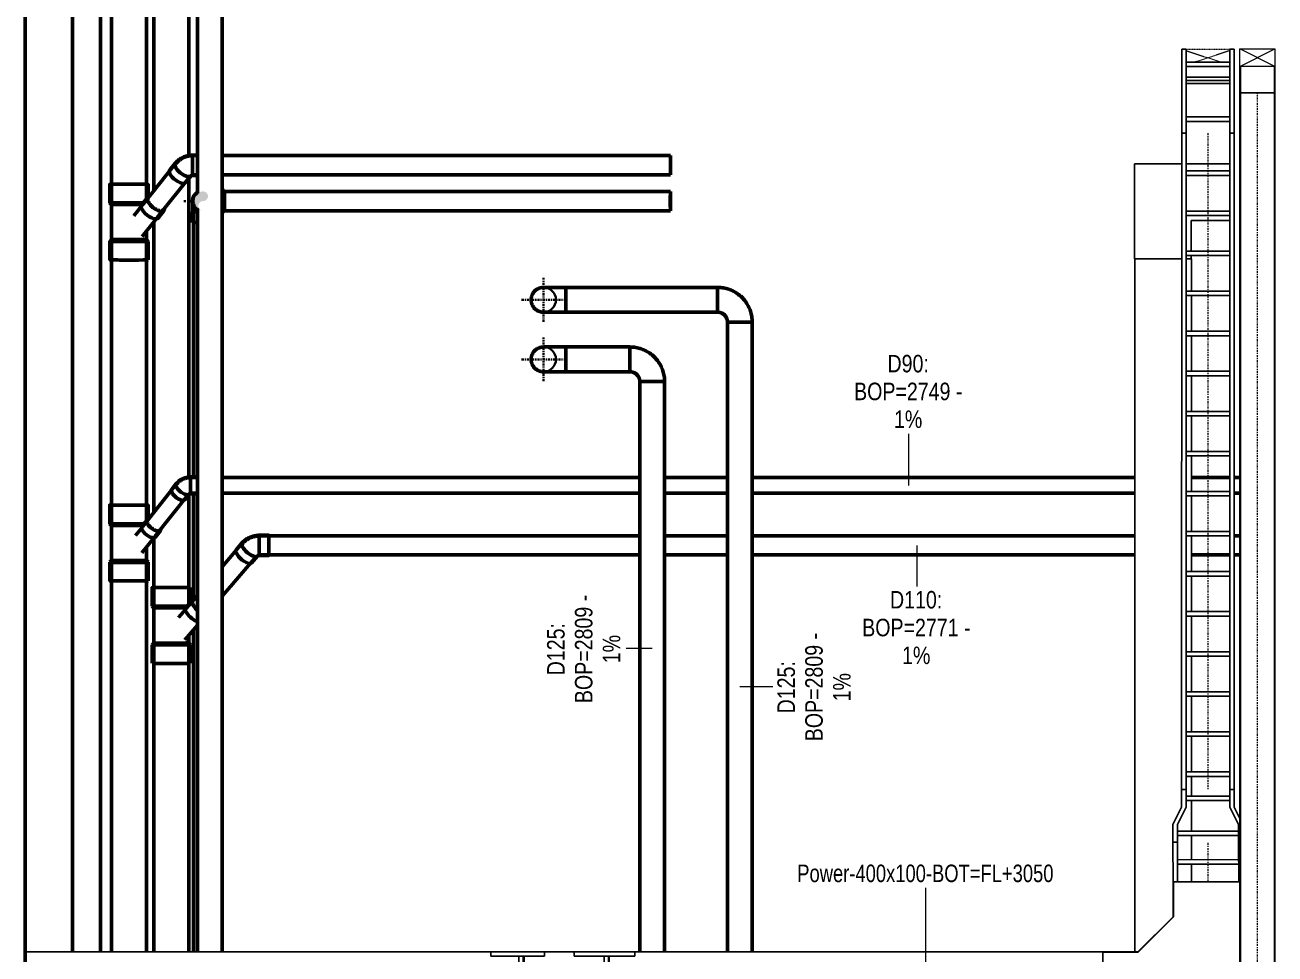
# Model space of a CAD drawing. Header units: millimetres. Extents: x -108050 to 96605, y 58136 to 140997.
# Drawn here: x 68845 to 75976, y 97626 to 102927 of the extents above; entities that cross this region are included whole.
import ezdxf

# ---------------------------------------------------------------- set-up
doc = ezdxf.new("R2010")
doc.units = ezdxf.units.MM
doc.linetypes.add('Center', pattern=[29.999999, 12, -6, 6, -6])
doc.linetypes.add('Hidden 0_75', pattern=[1.5, 0.75, -0.75])
for name, color, linetype, lineweight in [('E-CABL-TRAY', 211, 'Continuous', 25), ('E-CABL-TRAY-ANNO', 211, 'Hidden 0_75', 18), ('E-CABL-TRAY-CNTR', 211, 'Center', 18), ('E-CABL-TRAY-IDEN', 211, 'Continuous', 9), ('M-HVAC-DUCT', 70, 'Continuous', 50), ('P-PIPE', 3, 'Continuous', 50), ('P-PIPE-CNTR', 3, 'Center', 35), ('P-PIPE-IDEN', 2, 'Continuous', 9)]:
    doc.layers.add(name, color=color, linetype=linetype, lineweight=lineweight)
doc.styles.add('Arial', font='arial.ttf', dxfattribs={"width": 0.8, "height": 100})
doc.styles.add('Arial_2', font='arial.ttf', dxfattribs={"width": 0.75, "height": 100})

# ---------------------------------------------------------------- blocks, each defined once
blk = doc.blocks.new('PG_Busway_ThanhThang - 1250A-2005225-HẦM')
at = {"layer": 'E-CABL-TRAY'}
for p, q in [((75176.3, 101592.1), (75443.6, 101592.1)), ((75176.3, 97638.3), (75176.3, 101592.1)), ((75469, 101592.1), (75499.3, 101592.1)), ((75499.3, 101592.1), (75499.3, 101408.2)), ((75499.3, 101382.8), (75499.3, 101179.6)), ((75499.3, 101154.2), (75499.3, 100951)), ((75499.3, 100925.6), (75499.3, 100722.4)), ((75499.3, 100697), (75499.3, 100493.8)), ((75499.3, 100468.4), (75499.3, 100265.2)), ((75499.3, 100239.8), (75499.3, 100036.6)), ((75499.3, 100011.2), (75499.3, 99808)), ((75499.3, 99782.6), (75499.3, 99579.4)), ((75499.3, 99554), (75499.3, 99350.8)), ((75499.3, 99325.4), (75499.3, 99122.2)), ((75499.3, 99096.8), (75499.3, 98893.6)), ((75499.3, 98868.2), (75499.3, 98665)), ((75499.3, 98639.6), (75499.3, 98526.8)), ((75499.3, 98501.4), (75499.3, 98326.8)), ((75499.3, 98301.4), (75499.3, 98163.9)), ((75499.3, 98138.5), (75499.3, 98038.5)), ((75176.3, 97031.4), (75176.3, 97238.5)), ((75499.3, 97238.5), (75499.3, 97031.4)), ((75499.3, 97031.4), (75176.3, 97031.4))]:
    blk.add_line(p, q, dxfattribs=at)
blk = doc.blocks.new('PG_Busway_CutNgang - 1250A-V26-HẦM')
at = {"layer": 'E-CABL-TRAY'}
for p, q in [((-132.4, 381), (-161.5, 381)), ((-161.5, 381), (-161.5, 361.8)), ((161.5, 381), (-107, 381)), ((161.5, -161.5), (161.5, 381)), ((-161.5, 336.4), (-161.5, 161.5)), ((-381, 133.2), (-381, 161.5)), ((-161.5, 161.5), (-381, 161.5)), ((-381, -95.4), (-381, 107.8)), ((-381, -161.5), (-381, -120.8)), ((-381, -161.5), (-132.4, -161.5)), ((-107, -161.5), (161.5, -161.5))]:
    blk.add_line(p, q, dxfattribs=at)
blk = doc.blocks.new('DSC_uPVC_Elbow_TienPhong - Standard-2073704-HẦM')
at = {"layer": 'P-PIPE'}
blk.add_line((69800.9, 101861.8), (69800.9, 101800.8), dxfattribs=at)
at = {"layer": 'P-PIPE', "flags": 128}
blk.add_lwpolyline([(69802.2, 101861.8), (69802.2, 101864.2), (69802.2, 101866.6), (69802.2, 101869.1), (69802.2, 101871.5), (69802.2, 101873.9), (69802.2, 101876.3), (69802.2, 101878.6), (69802.2, 101881), (69802.2, 101883.3), (69802.2, 101885.5), (69802.2, 101887.7), (69802.2, 101889.9), (69802.2, 101892.1), (69802.2, 101894.1), (69802.2, 101896.2), (69802.2, 101898.2), (69802.2, 101900.1), (69802.2, 101901.9), (69802.2, 101903.7), (69802.2, 101905.4), (69802.2, 101907.1), (69802.2, 101908.7), (69802.2, 101910.2), (69802.2, 101911.6)], dxfattribs=at)
at = {"layer": 'P-PIPE'}
for centre, start_param, end_param in [((69861.2, 101861.8), 2.879793, 3.141593), ((69861.2, 101861.8), 3.141593, 4.144341), ((69861.2, 101800.8), 3.141593, 4.144341)]:
    blk.add_ellipse(centre, major_axis=(60.3, 0), ratio=0.007, start_param=start_param, end_param=end_param, dxfattribs=at)
blk = doc.blocks.new('DSC_uPVC_Elbow_TienPhong - Standard-2073715-HẦM')
at = {"layer": 'P-PIPE'}
for p, q in [((69982.9, 101982.7), (69970.2, 101982.7)), ((69970.2, 101862.1), (69982.9, 101862.1))]:
    blk.add_line(p, q, dxfattribs=at)
for radius, start, end in [(60.3, 122.54673, 237.45327), (59, 168.22984, 180), (59, 180, 191.74808), (59, 123.55205, 140), (59, 200, 209.35431), (59, 220, 236.44795)]:
    blk.add_arc((69861.2, 101922.4), radius, start, end, dxfattribs=at)
for major_axis, start_param, end_param in [((0, 60.3), 0, 3.141593), ((0, 55), 0, 0.523599), ((0, 60.3), 5.878435, 6.283185), ((0, 55), 2.617994, 3.141593), ((0, 60.3), 3.141593, 3.546343)]:
    blk.add_ellipse((69982.9, 101922.4), major_axis=major_axis, ratio=0.005, start_param=start_param, end_param=end_param, dxfattribs=at)
blk = doc.blocks.new('DSC_uPVC_Elbow_TienPhong - Standard-2088157-HẦM')
at = {"layer": 'P-PIPE'}
for p, q in [((69701.7, 102138.6), (69670.8, 102099.8)), ((69828.9, 102184.8), (69801, 102184.8)), ((69761.6, 102027.5), (69792.5, 102066.4)), ((69801, 102068.8), (69828.9, 102068.8))]:
    blk.add_line(p, q, dxfattribs=at)
at = {"layer": 'P-PIPE', "flags": 128}
for points in [[(69801, 102184.1), (69796.4, 102184), (69791.9, 102183.8), (69787.3, 102183.4), (69782.8, 102182.8), (69778.3, 102182.1), (69773.8, 102181.3), (69769.3, 102180.3), (69764.8, 102179.1), (69760.4, 102177.7), (69756.1, 102176.3), (69751.8, 102174.6), (69747.5, 102172.8), (69743.4, 102170.9), (69739.2, 102168.7), (69735.2, 102166.5), (69731.2, 102164), (69727.4, 102161.5), (69723.6, 102158.7), (69719.9, 102155.8), (69716.3, 102152.8), (69712.8, 102149.6), (69709.5, 102146.3), (69706.3, 102142.8), (69703.2, 102139.2), (69702.3, 102138.1)], [(69801, 102180.3), (69796.6, 102180.3), (69792.1, 102180), (69787.7, 102179.7), (69783.3, 102179.1), (69778.9, 102178.4), (69774.5, 102177.6), (69770.2, 102176.6), (69765.9, 102175.5), (69761.6, 102174.2), (69757.4, 102172.7), (69753.2, 102171.1), (69749.1, 102169.4), (69745, 102167.5), (69741, 102165.4), (69737.1, 102163.2), (69733.3, 102160.9), (69729.5, 102158.4), (69725.8, 102155.7), (69722.3, 102152.9), (69718.8, 102150), (69715.4, 102146.9), (69712.2, 102143.7), (69709.1, 102140.3), (69706.1, 102136.8), (69705.3, 102135.8)], [(69791.9, 102066.8), (69791.9, 102066.8), (69792, 102066.9), (69792.1, 102066.9), (69792.2, 102067.1), (69792.3, 102067.2), (69792.5, 102067.3), (69792.7, 102067.5), (69793, 102067.6), (69793.3, 102067.8), (69793.7, 102068), (69794.1, 102068.2), (69794.5, 102068.4), (69794.9, 102068.6), (69795.4, 102068.7), (69796, 102068.9), (69796.5, 102069), (69797.1, 102069.2), (69797.7, 102069.3), (69798.3, 102069.4), (69798.9, 102069.5), (69799.6, 102069.5), (69800.2, 102069.6), (69800.9, 102069.6), (69801, 102069.6)]]:
    blk.add_lwpolyline(points, dxfattribs=at)
at = {"layer": 'P-PIPE'}
for centre, major_axis, ratio, start_param, end_param in [((69747.1, 102102.5), (-45.4, 36.1), 0.431105, 6.084902, 8.179298), ((69747.1, 102102.5), (-44.8, 35.6), 0.431105, 0.325316, 3.117843), ((69747.1, 102102.5), (-44.8, 35.6), 0.431105, 6.259435, 6.608501), ((69801, 102126.8), (0, 58), 0.005, 0.283472, 2.116067), ((69801, 102126.8), (0, 58), 0.005, 0.021672, 0.230396), ((69716.2, 102063.6), (-45.4, 36.1), 0.431105, 0, 1.896112), ((69747.1, 102102.5), (-45.4, 36.1), 0.431105, 1.896112, 3.141593), ((69801, 102126.8), (0, 58), 0.005, 2.116067, 3.163265), ((69716.2, 102063.6), (-45.4, 36.1), 0.431105, 1.896112, 3.205109)]:
    blk.add_ellipse(centre, major_axis=major_axis, ratio=ratio, start_param=start_param, end_param=end_param, dxfattribs=at)
blk = doc.blocks.new('DSC_uPVC_Elbow_TienPhong - Standard-2088159-HẦM')
at = {"layer": 'P-PIPE'}
for p, q in [((69828.9, 100348.2), (69789, 100348.2)), ((69706.9, 100309.9), (69681.7, 100278.2)), ((69756.8, 100218.4), (69782.1, 100250.2)), ((69789, 100252.2), (69828.9, 100252.2))]:
    blk.add_line(p, q, dxfattribs=at)
at = {"layer": 'P-PIPE', "flags": 128}
for points in [[(69789, 100347.4), (69785.2, 100347.4), (69781.5, 100347.2), (69777.7, 100346.9), (69774, 100346.4), (69770.2, 100345.8), (69766.5, 100345.1), (69762.8, 100344.3), (69759.2, 100343.3), (69755.5, 100342.2), (69751.9, 100341), (69748.4, 100339.6), (69744.9, 100338.1), (69741.4, 100336.5), (69738, 100334.8), (69734.7, 100332.9), (69731.4, 100330.9), (69728.2, 100328.8), (69725.1, 100326.5), (69722.1, 100324.1), (69719.1, 100321.6), (69716.2, 100319), (69713.5, 100316.3), (69710.8, 100313.4), (69708.3, 100310.4), (69707.5, 100309.5)], [(69789, 100343.7), (69785.4, 100343.6), (69781.7, 100343.4), (69778.1, 100343.1), (69774.5, 100342.7), (69770.9, 100342.1), (69767.3, 100341.4), (69763.7, 100340.6), (69760.2, 100339.7), (69756.7, 100338.6), (69753.2, 100337.5), (69749.8, 100336.1), (69746.4, 100334.7), (69743.1, 100333.2), (69739.8, 100331.5), (69736.6, 100329.7), (69733.4, 100327.7), (69730.4, 100325.7), (69727.4, 100323.5), (69724.4, 100321.2), (69721.6, 100318.8), (69718.8, 100316.3), (69716.2, 100313.7), (69713.6, 100310.9), (69711.2, 100308), (69710.5, 100307.1)], [(69781.5, 100250.6), (69781.5, 100250.7), (69781.5, 100250.7), (69781.6, 100250.8), (69781.7, 100250.8), (69781.8, 100250.9), (69782, 100251.1), (69782.2, 100251.2), (69782.4, 100251.3), (69782.7, 100251.5), (69783, 100251.6), (69783.3, 100251.8), (69783.6, 100251.9), (69784, 100252.1), (69784.4, 100252.2), (69784.8, 100252.4), (69785.3, 100252.5), (69785.8, 100252.6), (69786.3, 100252.7), (69786.8, 100252.8), (69787.3, 100252.8), (69787.8, 100252.9), (69788.3, 100252.9), (69788.9, 100252.9), (69789, 100252.9)]]:
    blk.add_lwpolyline(points, dxfattribs=at)
at = {"layer": 'P-PIPE'}
for centre, major_axis, ratio, start_param, end_param in [((69789, 100300.2), (0, 48), 0.005, 0.284131, 2.116727), ((69789, 100300.2), (0, 48), 0.005, 0.022331, 0.24832), ((69719.3, 100248.3), (-37.6, 29.9), 0.431738, 0, 1.896303), ((69744.5, 100280.1), (-37.6, 29.9), 0.431738, 6.085093, 8.179488), ((69744.5, 100280.1), (-37, 29.4), 0.431738, 0.325507, 3.118033), ((69744.5, 100280.1), (-37, 29.4), 0.431738, 6.259626, 6.608692), ((69789, 100300.2), (0, 48), 0.005, 2.116727, 3.163924), ((69719.3, 100248.3), (-37.6, 29.9), 0.431738, 1.896303, 3.2053), ((69744.5, 100280.1), (-37.6, 29.9), 0.431738, 1.896303, 3.141593)]:
    blk.add_ellipse(centre, major_axis=major_axis, ratio=ratio, start_param=start_param, end_param=end_param, dxfattribs=at)
blk = doc.blocks.new('DSC_uPVC_Elbow_TienPhong - Standard-2088161-HẦM')
at = {"layer": 'P-PIPE'}
for p, q in [((70236.7, 100015.8), (70181.7, 100015.8)), ((70082.3, 99971.2), (70048.9, 99932.4)), ((70137, 99856.8), (70170.3, 99895.7)), ((70181.7, 99899.8), (70236.7, 99899.8))]:
    blk.add_line(p, q, dxfattribs=at)
at = {"layer": 'P-PIPE', "flags": 128}
for points in [[(70181.7, 100015.1), (70176.9, 100015), (70172, 100014.7), (70167.2, 100014.3), (70162.4, 100013.7), (70157.7, 100012.9), (70152.9, 100012), (70148.2, 100010.9), (70143.5, 100009.6), (70138.9, 100008.1), (70134.3, 100006.5), (70129.8, 100004.7), (70125.4, 100002.7), (70121, 100000.6), (70116.7, 99998.3), (70112.5, 99995.9), (70108.4, 99993.2), (70104.3, 99990.4), (70100.4, 99987.5), (70096.6, 99984.4), (70092.9, 99981.2), (70089.3, 99977.7), (70085.9, 99974.2), (70082.8, 99970.7)], [(70181.7, 100011.3), (70177, 100011.2), (70172.3, 100011), (70167.6, 100010.6), (70163, 100010), (70158.3, 100009.2), (70153.7, 100008.3), (70149.1, 100007.2), (70144.6, 100006), (70140.1, 100004.6), (70135.7, 100003), (70131.3, 100001.2), (70126.9, 99999.3), (70122.7, 99997.3), (70118.5, 99995), (70114.4, 99992.7), (70110.4, 99990.1), (70106.5, 99987.4), (70102.7, 99984.6), (70099, 99981.5), (70095.4, 99978.4), (70092, 99975.1), (70088.7, 99971.6), (70085.7, 99968.3)], [(70169.7, 99896.2), (70169.9, 99896.4), (70170.1, 99896.6), (70170.4, 99896.8), (70170.6, 99897.1), (70170.9, 99897.3), (70171.3, 99897.6), (70171.7, 99897.8), (70172.1, 99898.1), (70172.5, 99898.4), (70173, 99898.6), (70173.6, 99898.9), (70174.1, 99899.1), (70174.7, 99899.3), (70175.3, 99899.6), (70176, 99899.8), (70176.6, 99899.9), (70177.3, 99900.1), (70178, 99900.2), (70178.7, 99900.4), (70179.5, 99900.5), (70180.2, 99900.5), (70181, 99900.6), (70181.7, 99900.6)]]:
    blk.add_lwpolyline(points, dxfattribs=at)
at = {"layer": 'P-PIPE'}
for centre, major_axis, ratio, start_param, end_param in [((70181.7, 99957.8), (0, 58), 0.005, 0.213011, 2.045607), ((70181.7, 99957.8), (0, 58), 0.005, 6.234397, 6.478457), ((70236.7, 99957.8), (0, 58), 0.005, 5.972598, 8.328792), ((70236.7, 99958.3), (0, 55), 0.005, 6.234397, 6.496197), ((70092.9, 99894.6), (-44, 37.8), 0.366041, 0.036987, 1.869582), ((70126.3, 99933.5), (-44, 37.8), 0.366041, 6.12528, 8.152768), ((70126.3, 99933.5), (-43.4, 37.3), 0.366041, 0.298786, 3.091313), ((70126.3, 99933.5), (-43.4, 37.3), 0.366041, 6.232906, 6.581971), ((70181.7, 99957.8), (0, 58), 0.005, 2.045607, 3.141593), ((70236.7, 99957.8), (0, 58), 0.005, 2.045607, 3.441986), ((70092.9, 99894.6), (-44, 37.8), 0.366041, 1.869582, 3.178579), ((70126.3, 99933.5), (-44, 37.8), 0.366041, 1.869582, 3.178579)]:
    blk.add_ellipse(centre, major_axis=major_axis, ratio=ratio, start_param=start_param, end_param=end_param, dxfattribs=at)
blk = doc.blocks.new('E_Channel Vertical Inside Bend_std_ - Standard-2091128-HẦM')
at = {"layer": 'E-CABL-TRAY'}
for p, q in [((-96238, 102587.1), (-96238, 102687.1)), ((-96235.5, 102687.1), (-96235.5, 102587.1)), ((-96040.6, 102587.1), (-96040.6, 102687.1)), ((-96038, 102687.1), (-96038, 102587.1)), ((-96238, 102537.1), (-96238, 102587.1)), ((-96235.5, 102537.1), (-96235.5, 102587.1)), ((-96040.6, 102537.1), (-96040.6, 102587.1)), ((-96038, 102587.1), (-96038, 102537.1)), ((-96235.5, 102537.1), (-96238, 102537.1)), ((-96040.6, 102537.1), (-96235.5, 102537.1)), ((-96038, 102537.1), (-96040.6, 102537.1))]:
    blk.add_line(p, q, dxfattribs=at)
blk = doc.blocks.new('M_Elbow - Welded - Generic - Standard-2092714-HẦM')
at = {"layer": 'P-PIPE'}
for p, q in [((-68.2, 127), (-70.7, 127)), ((-61.2, 127), (-68.2, 127)), ((-50, 127), (-61.2, 127)), ((-35.3, 127), (-50, 127)), ((-18.3, 127), (-35.3, 127)), ((18.3, 127), (-18.3, 127)), ((35.3, 127), (18.3, 127)), ((50, 127), (35.3, 127)), ((61.2, 127), (50, 127)), ((68.2, 127), (61.2, 127)), ((70.6, 127), (68.2, 127)), ((-127, 70.6), (-127, 68.2)), ((-127, 68.2), (-127, 61.2)), ((-127, 61.2), (-127, 50)), ((-127, 50), (-127, 35.3)), ((-127, 35.3), (-127, 18.3)), ((-127, 18.3), (-127, -18.3)), ((-127, -18.3), (-127, -35.3)), ((-127, -35.3), (-127, -50)), ((-127, -50), (-127, -61.2)), ((-127, -61.2), (-127, -68.2)), ((-127, -68.2), (-127, -70.7))]:
    blk.add_line(p, q, dxfattribs=at)
at = {"layer": 'P-PIPE', "flags": 128}
for points in [[(-70.7, 127), (-70.7, 124.7), (-70.8, 122.5), (-71.1, 120.3), (-71.4, 118), (-71.8, 115.8), (-72.3, 113.6), (-72.8, 111.4), (-73.5, 109.3), (-74.3, 107.1), (-75.1, 105.1), (-76, 103), (-77, 101), (-78.1, 99), (-79.3, 97.1), (-80.5, 95.2), (-81.8, 93.3), (-83.2, 91.6), (-84.6, 89.8), (-86.2, 88.2), (-87.7, 86.6), (-89.4, 85), (-91.1, 83.6), (-92.9, 82.2), (-94.7, 80.8), (-96.6, 79.6), (-98.5, 78.4), (-100.4, 77.3), (-102.4, 76.3), (-104.5, 75.3), (-106.6, 74.5), (-108.7, 73.7), (-110.8, 73), (-113, 72.4), (-115.2, 71.9), (-117.4, 71.5), (-119.7, 71.1), (-121.9, 70.9), (-124.1, 70.7), (-126.4, 70.7), (-127, 70.6)], [(-127, -70.7), (-119.1, -70.5), (-111.2, -70), (-103.3, -69.2), (-95.5, -68.1), (-87.7, -66.7), (-80, -65), (-72.4, -63), (-64.8, -60.6), (-57.4, -58), (-50, -55), (-42.8, -51.8), (-35.7, -48.3), (-28.8, -44.5), (-22, -40.5), (-15.4, -36.1), (-9, -31.5), (-2.7, -26.7), (3.3, -21.6), (9.2, -16.3), (14.8, -10.7), (20.2, -4.9), (25.3, 1.1), (30.3, 7.3), (34.9, 13.6), (39.3, 20.2), (43.5, 26.9), (47.3, 33.8), (50.9, 40.9), (54.2, 48.1), (57.2, 55.4), (59.9, 62.8), (62.4, 70.3), (64.5, 77.9), (66.3, 85.6), (67.8, 93.4), (69, 101.2), (69.8, 109.1), (70.4, 117), (70.6, 124.9), (70.6, 127)]]:
    blk.add_lwpolyline(points, dxfattribs=at)
blk = doc.blocks.new('M_Elbow - Welded - Generic - Standard-V247-HẦM')
at = {"layer": 'P-PIPE'}
for p, q in [((71930, 101087.1), (71930, 101089.6)), ((71930, 101080.1), (71930, 101087.1)), ((71930, 101068.9), (71930, 101080.1)), ((71930, 101054.2), (71930, 101068.9)), ((71930, 101037.2), (71930, 101054.2)), ((71930, 101018.9), (71930, 101037.2)), ((71930, 101000.6), (71930, 101018.9)), ((71930, 100983.6), (71930, 101000.6)), ((71930, 100968.9), (71930, 100983.6)), ((71930, 100957.7), (71930, 100968.9)), ((71930, 100950.7), (71930, 100957.7)), ((71930, 100948.3), (71930, 100950.7))]:
    blk.add_line(p, q, dxfattribs=at)
at = {"layer": 'P-PIPE', "flags": 128}
for points in [[(71732.3, 101018.9), (71732.4, 101021.7), (71732.5, 101024.6), (71732.8, 101027.4), (71733.2, 101030.2), (71733.7, 101032.9), (71734.3, 101035.7), (71735.1, 101038.4), (71735.9, 101041.1), (71736.8, 101043.8), (71737.9, 101046.4), (71739, 101049), (71740.3, 101051.5), (71741.6, 101054), (71743.1, 101056.4), (71744.6, 101058.8), (71746.3, 101061.1), (71748, 101063.3), (71749.8, 101065.5), (71751.7, 101067.6), (71753.7, 101069.6), (71755.8, 101071.5), (71757.9, 101073.4), (71760.2, 101075.1), (71762.4, 101076.8), (71764.8, 101078.4), (71767.2, 101079.8), (71769.7, 101081.2), (71772.2, 101082.5), (71774.7, 101083.7), (71777.4, 101084.8), (71780, 101085.7), (71782.7, 101086.6), (71785.4, 101087.3), (71788.2, 101088), (71790.9, 101088.5), (71793.7, 101089), (71796.5, 101089.3), (71799.4, 101089.5), (71802.2, 101089.6)], [(71803.4, 101089.6), (71803.9, 101089.6), (71804.6, 101089.6), (71805.5, 101089.6), (71806.6, 101089.6), (71807.9, 101089.6), (71809.4, 101089.6), (71811.1, 101089.6), (71813, 101089.6), (71815.1, 101089.6), (71817.3, 101089.6), (71819.7, 101089.6), (71822.4, 101089.6), (71825.1, 101089.6), (71828.1, 101089.6), (71831.2, 101089.6), (71834.5, 101089.6), (71837.9, 101089.6), (71841.5, 101089.6), (71845.2, 101089.6), (71849, 101089.6), (71853, 101089.6), (71857.1, 101089.6), (71861.3, 101089.6), (71865.7, 101089.6), (71870.1, 101089.6), (71874.6, 101089.6), (71879.2, 101089.6), (71883.9, 101089.6), (71888.7, 101089.6), (71893.5, 101089.6), (71898.4, 101089.6), (71903.4, 101089.6), (71908.4, 101089.6), (71913.4, 101089.6), (71918.4, 101089.6), (71923.5, 101089.6), (71928.6, 101089.6), (71930, 101089.6)], [(71803, 100948.3), (71800.1, 100948.3), (71797.3, 100948.5), (71794.5, 100948.8), (71791.7, 100949.2), (71788.9, 100949.7), (71786.2, 100950.3), (71783.4, 100951), (71780.7, 100951.8), (71778.1, 100952.8), (71775.4, 100953.8), (71772.9, 100955), (71770.3, 100956.2), (71767.9, 100957.6), (71765.4, 100959), (71763.1, 100960.6), (71760.8, 100962.2), (71758.5, 100964), (71756.4, 100965.8), (71754.3, 100967.7), (71752.3, 100969.7), (71750.3, 100971.8), (71748.5, 100973.9), (71746.7, 100976.1), (71745.1, 100978.4), (71743.5, 100980.7), (71742, 100983.1), (71740.6, 100985.6), (71739.4, 100988.1), (71738.2, 100990.7), (71737.1, 100993.3), (71736.1, 100996), (71735.3, 100998.7), (71734.5, 101001.4), (71733.9, 101004.1), (71733.3, 101006.9), (71732.9, 101009.7), (71732.6, 101012.5), (71732.4, 101015.3), (71732.3, 101018.1)], [(71930, 100948.3), (71924.9, 100948.3), (71919.8, 100948.3), (71914.8, 100948.3), (71909.7, 100948.3), (71904.7, 100948.3), (71899.8, 100948.3), (71894.9, 100948.3), (71890, 100948.3), (71885.2, 100948.3), (71880.5, 100948.3), (71875.9, 100948.3), (71871.3, 100948.3), (71866.9, 100948.3), (71862.5, 100948.3), (71858.2, 100948.3), (71854.1, 100948.3), (71850.1, 100948.3), (71846.2, 100948.3), (71842.5, 100948.3), (71838.9, 100948.3), (71835.4, 100948.3), (71832.1, 100948.3), (71828.9, 100948.3), (71825.9, 100948.3), (71823.1, 100948.3), (71820.4, 100948.3), (71817.9, 100948.3), (71815.6, 100948.3), (71813.5, 100948.3), (71811.6, 100948.3), (71809.8, 100948.3), (71808.3, 100948.3), (71806.9, 100948.3), (71805.8, 100948.3), (71804.8, 100948.3), (71804, 100948.3), (71803.5, 100948.3)]]:
    blk.add_lwpolyline(points, dxfattribs=at)
blk = doc.blocks.new('E_Ladder Vertical Outside Bend - Standard-V242-HẦM')
at = {"layer": 'E-CABL-TRAY'}
for p, q in [((53870.1, 92817.7), (53870.1, 92897.7)), ((53870.1, 92897.7), (53895.5, 92897.7)), ((53895.5, 92897.7), (53895.5, 92817.7)), ((54144.7, 92817.7), (54144.7, 92897.7)), ((54144.7, 92897.7), (54170.1, 92897.7)), ((54170.1, 92897.7), (54170.1, 92817.7)), ((53870.1, 92817.7), (53870.1, 92417.7)), ((53895.5, 92830.4), (54144.7, 92830.4)), ((53895.5, 92417.7), (53895.5, 92817.7)), ((53895.5, 92805), (54144.7, 92805)), ((54144.7, 92817.7), (54144.7, 92417.7)), ((54170.1, 92417.7), (54170.1, 92817.7)), ((54144.7, 92614.6), (53895.5, 92614.6)), ((53895.5, 92596.6), (54144.7, 92596.6)), ((53895.5, 92578.7), (54144.7, 92578.7)), ((54144.7, 92517.7), (53895.5, 92517.7)), ((53895.5, 92492.3), (54144.7, 92492.3)), ((53870.1, 92417.7), (53895.5, 92417.7)), ((54144.7, 92417.7), (54170.1, 92417.7))]:
    blk.add_line(p, q, dxfattribs=at)
blk = doc.blocks.new('E_Ladder Reducer - Standard-2141577-HẦM')
at = {"layer": 'E-CABL-TRAY'}
for p, q in [((0, 174.6), (0, 200)), ((0, 200), (100, 200)), ((100, 174.6), (0, 174.6)), ((37.3, -174.6), (37.3, 174.6)), ((62.7, 174.6), (62.7, -174.6)), ((200, 150.2), (100, 200)), ((100, 174.6), (200, 124.8)), ((300, 150.2), (200, 150.2)), ((300, 124.8), (300, 150.2)), ((200, 124.8), (300, 124.8)), ((237.3, -124.4), (237.3, 124.8)), ((262.7, 124.8), (262.7, -124.4)), ((200, -124.4), (100, -174.6)), ((300, -124.4), (200, -124.4)), ((300, -149.8), (300, -124.4)), ((0, -182.2), (0, -174.6)), ((0, -174.6), (100, -174.6)), ((135.3, -182.3), (200, -149.8)), ((200, -149.8), (300, -149.8))]:
    blk.add_line(p, q, dxfattribs=at)
blk = doc.blocks.new('E_Ladder Vertical Inside Bend - Standard-V298-HẦM')
at = {"layer": 'E-CABL-TRAY'}
for p, q in [((71501.9, 97613.1), (71501.9, 97638.5)), ((71501.9, 97638.5), (71581.9, 97638.5)), ((71581.9, 97638.5), (71735, 97638.5)), ((71808.9, 97638.5), (71735, 97638.5)), ((71808.9, 97638.5), (71808.9, 97613.1)), ((71581.9, 97613.1), (71501.9, 97613.1)), ((71735, 97613.1), (71581.9, 97613.1)), ((71662.1, 97263.9), (71662.1, 97613.1)), ((71687, 97263.9), (71687, 97613.1)), ((71691.9, 97613.1), (71691.9, 97263.9)), ((71735, 97613.1), (71808.9, 97613.1)), ((71501.9, 97238.5), (71501.9, 97263.9)), ((71501.9, 97263.9), (71581.9, 97263.9)), ((71581.9, 97238.5), (71501.9, 97238.5)), ((71581.9, 97263.9), (71735, 97263.9)), ((71735, 97238.5), (71581.9, 97238.5)), ((71808.9, 97263.9), (71735, 97263.9)), ((71735, 97238.5), (71808.9, 97238.5)), ((71808.9, 97263.9), (71808.9, 97238.5))]:
    blk.add_line(p, q, dxfattribs=at)
blk = doc.blocks.new('E_Chanel Horizontal Bend_std_ - Standard-V299-HẦM')
at = {"layer": 'E-CABL-TRAY'}
for p, q in [((-200, 600), (-197.5, 600)), ((-200, 400), (-200, 600)), ((-197.5, 398.9), (-197.5, 600)), ((181.7, 600), (-174.6, 600)), ((-400, 200), (-200, 400)), ((-398.9, 197.5), (-197.5, 398.9)), ((-600, 197.5), (-600, 200)), ((-600, 200), (-400, 200)), ((-600, 197.5), (-398.9, 197.5)), ((-600, 174.6), (-600, -174.6)), ((-600, -200), (-600, -197.5)), ((181.7, -197.5), (-600, -197.5)), ((181.7, -200), (-600, -200))]:
    blk.add_line(p, q, dxfattribs=at)
blk = doc.blocks.new('E_Ladder Vertical Outside Bend - Standard-2140857-HẦM')
at = {"layer": 'E-CABL-TRAY'}
for p, q in [((-92730.1, 97613.1), (-92730.1, 97638.5)), ((-92730.1, 97638.5), (-92650.1, 97638.5)), ((-92458.8, 97638.5), (-92650.1, 97638.5)), ((-92458.8, 97638.5), (-92384.9, 97638.5)), ((-92384.9, 97638.5), (-92384.9, 97613.1)), ((-92650.1, 97613.1), (-92730.1, 97613.1)), ((-92650.1, 97613.1), (-92458.8, 97613.1)), ((-92584.5, 97613.1), (-92584.5, 97263.9)), ((-92579.6, 97263.9), (-92579.6, 97613.1)), ((-92554.7, 97263.9), (-92554.7, 97613.1)), ((-92458.8, 97613.1), (-92384.9, 97613.1)), ((-92730.1, 97238.5), (-92730.1, 97263.9)), ((-92730.1, 97263.9), (-92650.1, 97263.9)), ((-92650.1, 97238.5), (-92730.1, 97238.5)), ((-92458.8, 97263.9), (-92650.1, 97263.9)), ((-92650.1, 97238.5), (-92458.8, 97238.5)), ((-92458.8, 97263.9), (-92384.9, 97263.9)), ((-92458.8, 97238.5), (-92384.9, 97238.5)), ((-92384.9, 97263.9), (-92384.9, 97238.5))]:
    blk.add_line(p, q, dxfattribs=at)

msp = doc.modelspace()

# ---------------------------------------------------------------- hatches: boundary and pattern name
at = {"layer": 'P-PIPE'}
msp.add_hatch(color=256, dxfattribs=at).paths.add_polyline_path([(69854.1, 101868.4), (69847, 101871.5), (69840.4, 101877.2), (69836.4, 101883.5), (69834.6, 101887.8), (69833.7, 101894.9), (69834.6, 101902), (69837.4, 101908.7), (69841.8, 101914.4), (69847.5, 101918.7), (69854.1, 101921.5), (69868.3, 101923.4), (69875, 101926.1), (69880.7, 101930.5), (69885.4, 101937.1), (69887.8, 101942.8), (69888.7, 101949.9), (69887.8, 101957), (69882.4, 101967), (69880.7, 101969.4), (69875, 101973.7), (69866.2, 101976.8), (69861.2, 101977.4), (69847, 101975.5), (69833.7, 101970), (69822.3, 101961.3), (69813.6, 101949.9), (69808.1, 101936.7), (69806.2, 101922.4), (69808.5, 101907.2), (69813.6, 101894.9), (69825.4, 101881.2), (69837.4, 101873.3), (69847.5, 101869.2)])

# ---------------------------------------------------------------- linework, layer by layer
at = {"layer": 'E-CABL-TRAY'}
for p, q in [((75776, 102540.2), (75976, 102540.2)), ((75776, 95841.7), (75776, 102540.2)), ((75778.6, 95841.7), (75778.6, 102540.2)), ((75973.5, 95841.7), (75973.5, 102540.2)), ((75976, 95841.7), (75976, 102540.2)), ((75443.6, 102309.9), (75443.5, 98564.2)), ((75443.6, 102309.9), (75469, 102309.9)), ((75469, 102309.9), (75468.9, 98564.2)), ((75718.2, 102309.9), (75718.1, 98564.2)), ((75718.2, 102309.9), (75743.6, 102309.9)), ((75743.6, 102309.9), (75743.5, 98564.2)), ((75469, 102094), (75718.2, 102094)), ((75469, 102068.6), (75718.2, 102068.6)), ((75469, 101865.4), (75718.2, 101865.4)), ((75469, 101840), (75718.2, 101840)), ((75469, 101636.8), (75718.2, 101636.8)), ((75469, 101611.4), (75718.2, 101611.4)), ((75469, 101408.2), (75718.2, 101408.2)), ((75469, 101382.8), (75718.2, 101382.8)), ((75469, 101179.6), (75718.2, 101179.6)), ((75469, 101154.2), (75718.2, 101154.2)), ((75469, 100951), (75718.2, 100951)), ((75469, 100925.6), (75718.2, 100925.6)), ((75469, 100722.4), (75718.2, 100722.4)), ((75469, 100697), (75718.2, 100697)), ((75469, 100493.8), (75718.2, 100493.8)), ((75469, 100468.4), (75718.2, 100468.4)), ((75468.9, 100265.2), (75718.1, 100265.2)), ((75468.9, 100239.8), (75718.1, 100239.8)), ((75468.9, 100036.6), (75718.1, 100036.6)), ((75468.9, 100011.2), (75718.1, 100011.2)), ((75468.9, 99808), (75718.1, 99808)), ((75468.9, 99782.6), (75718.1, 99782.6)), ((75468.9, 99579.4), (75718.1, 99579.4)), ((75468.9, 99554), (75718.1, 99554)), ((75468.9, 99350.8), (75718.1, 99350.8)), ((75468.9, 99325.4), (75718.1, 99325.4)), ((75468.9, 99122.2), (75718.1, 99122.2)), ((75468.9, 99096.8), (75718.1, 99096.8)), ((75468.9, 98893.6), (75718.1, 98893.6)), ((75468.9, 98868.2), (75718.1, 98868.2)), ((75468.9, 98665), (75718.1, 98665)), ((75468.9, 98639.6), (75718.1, 98639.6)), ((75468.9, 98564.2), (75443.5, 98564.2)), ((75743.5, 98564.2), (75718.1, 98564.2)), ((75393.8, 98263.7), (75419.2, 98263.8)), ((75394.3, 98038.1), (75393.8, 98263.7)), ((75419.7, 98038.2), (75419.2, 98263.8)), ((75768.4, 98264.6), (75776, 98264.6)), ((75768.9, 98038.9), (75768.4, 98264.6)), ((75768.6, 98164.4), (75419.4, 98163.7)), ((75768.7, 98139), (75419.5, 98138.3)), ((75419.7, 98038.2), (75394.3, 98038.1)), ((75776, 98038.9), (75768.9, 98038.9)), ((68844.8, 97638.5), (71501.9, 97638.5)), ((71501.9, 97638.5), (71501.9, 97613.1)), ((71808.9, 97613.1), (71808.9, 97638.5)), ((71978.6, 97638.5), (71808.9, 97638.5)), ((71978.6, 97638.5), (71978.6, 97613.1)), ((72323.8, 97613.1), (72323.8, 97638.5)), ((74994.3, 97638.5), (72323.8, 97638.5)), ((74994.3, 97638.5), (74994.3, 97613.1))]:
    msp.add_line(p, q, dxfattribs=at)
at = {"layer": 'E-CABL-TRAY-ANNO'}
for p, q in [((75469.2, 102789.9), (75718.4, 102789.9)), ((75469.2, 102781.4), (75667.6, 102715.3)), ((75718.4, 102781.4), (75520, 102715.3))]:
    msp.add_line(p, q, dxfattribs=at)
at = {"layer": 'E-CABL-TRAY-ANNO', "linetype": 'Continuous'}
for p, q in [((75776, 102790.2), (75976, 102790.2)), ((75776, 102690.2), (75776, 102790.2)), ((75976, 102690.2), (75776, 102790.2)), ((75776, 102690.2), (75976, 102790.2)), ((75976, 102790.2), (75976, 102690.2)), ((75976, 102690.2), (75776, 102690.2))]:
    msp.add_line(p, q, dxfattribs=at)
at = {"layer": 'E-CABL-TRAY-CNTR'}
for p, q in [((75876, 95841.7), (75876, 102540.2)), ((75593.6, 102309.9), (75593.5, 98564.2)), ((75594.3, 98038.5), (75593.8, 98264.2))]:
    msp.add_line(p, q, dxfattribs=at)
at = {"layer": 'E-CABL-TRAY-IDEN'}
msp.add_line((73984.8, 97438.5), (73984.8, 98002.8), dxfattribs=at)
at = {"layer": 'M-HVAC-DUCT'}
msp.add_line((68844.8, 104250.8), (68844.8, 94803.6), dxfattribs=at)
at = {"layer": 'P-PIPE'}
for p, q in [((69116, 106414.3), (69116, 97638.5)), ((69276, 97638.5), (69276, 106436.3)), ((69338, 106436.3), (69338, 101912.6)), ((69538, 101937.1), (69538, 106436.3)), ((69579, 106436.3), (69579, 101979.5)), ((69779, 102181.9), (69779, 106436.3)), ((69828.9, 106436.3), (69828.9, 101967)), ((69970.2, 97638.5), (69970.2, 106436.3)), ((69704.1, 102136.7), (69513.4, 101897.1)), ((69828.9, 102181.8), (69801, 102181.8)), ((72526.8, 102181.8), (69970.2, 102181.8)), ((69599.5, 101828.6), (69790.2, 102068.2)), ((69779, 100346.3), (69779, 102049.6)), ((69801, 102071.8), (69828.9, 102071.8)), ((69970.2, 102071.8), (72526.8, 102071.8)), ((69328.4, 102018.6), (69328.4, 101912.6)), ((69547.6, 101946.5), (69547.6, 102018.6)), ((72526.6, 101977.4), (69970.2, 101977.4)), ((69328.4, 101912.6), (69338, 101902.5)), ((69543.5, 101943.5), (69509.3, 101900.4)), ((69338, 101902.5), (69338, 101702.6)), ((69510.2, 101893), (69465.8, 101837.3)), ((69506.9, 101887.8), (69508, 101881.5)), ((69603.6, 101825.3), (69637.9, 101868.4)), ((69806.2, 101861.8), (69806.2, 100348.2)), ((69828.9, 101878.4), (69828.9, 97638.5)), ((69970.2, 101867.4), (72526.6, 101867.4)), ((69512.6, 101719.4), (69596.2, 101824.5)), ((69579, 101803.7), (69579, 100144.2)), ((69585.5, 101819.9), (69591.8, 101820.2)), ((69338, 101702.6), (69328.4, 101692.5)), ((69328.4, 101692.5), (69328.4, 101586.5)), ((69338, 101692.5), (69338, 100081.2)), ((69538, 101702.6), (69538, 101752)), ((69547.6, 101692.5), (69538, 101702.6)), ((69538, 100099.3), (69538, 101692.5)), ((69547.6, 101586.5), (69547.6, 101692.5)), ((72796, 101429.6), (71930, 101429.6)), ((71930, 101429.6), (71930, 101288.3)), ((72796, 101288.3), (72796, 101429.6)), ((71930, 101288.3), (72796, 101288.3)), ((72852.3, 101231.9), (72852.3, 97638.5)), ((72993.6, 101231.9), (72852.3, 101231.9)), ((72993.6, 97638.5), (72993.6, 101231.9)), ((72296, 101089.6), (71930, 101089.6)), ((71930, 101089.6), (71930, 100948.3)), ((72296, 100948.3), (72296, 101089.6)), ((71930, 100948.3), (72296, 100948.3)), ((72352.3, 100891.9), (72352.3, 97638.5)), ((72493.6, 100891.9), (72352.3, 100891.9)), ((72493.6, 97638.5), (72493.6, 100891.9)), ((69828.9, 100345.2), (69789, 100345.2)), ((72352.3, 100345.2), (69970.2, 100345.2)), ((72852.3, 100345.2), (72493.6, 100345.2)), ((75176.3, 100345.2), (72993.6, 100345.2)), ((75718.1, 100345.2), (75499.3, 100345.2)), ((75776, 100345.2), (75743.5, 100345.2)), ((69709.3, 100308.1), (69515, 100063.7)), ((69585.4, 100007.6), (69779.7, 100252.1)), ((69779, 99620.6), (69779, 100246.5)), ((69789, 100255.2), (69828.9, 100255.2)), ((69806.2, 100252.2), (69806.2, 99646.7)), ((69970.2, 100255.2), (72352.3, 100255.2)), ((72493.6, 100255.2), (72852.3, 100255.2)), ((72993.6, 100255.2), (75176.3, 100255.2)), ((75743.5, 100255.2), (75776, 100255.2)), ((69328.4, 100187.2), (69328.4, 100081.2)), ((69547.6, 100105.9), (69547.6, 100187.2)), ((69328.4, 100081.2), (69338, 100071.1)), ((69338, 100071.1), (69338, 99871.1)), ((69512.3, 100060.3), (69475.3, 100013.7)), ((69509.6, 100056.2), (69510.5, 100051)), ((69540.2, 100102.3), (69511.6, 100066.3)), ((69511.5, 99914.6), (69582.7, 100004.3)), ((69574.1, 100000.4), (69579.4, 100000.8)), ((69579, 100000.3), (69579, 99610.9)), ((69588.8, 100005), (69617.4, 100041)), ((72352.3, 100012.8), (70181.7, 100012.8)), ((72852.3, 100012.8), (72493.6, 100012.8)), ((75176.3, 100012.8), (72993.6, 100012.8)), ((75776, 100012.8), (75743.5, 100012.8)), ((69538, 99871.1), (69538, 99949.2)), ((70084.5, 99969.3), (69970.2, 99836.1)), ((69338, 99871.1), (69328.4, 99861)), ((69328.4, 99861), (69328.4, 99755)), ((69338, 99861), (69338, 97638.5)), ((69547.6, 99861), (69538, 99871.1)), ((69538, 97638.5), (69538, 99861)), ((69547.6, 99755), (69547.6, 99861)), ((69970.2, 99667.2), (70168, 99897.6)), ((70181.7, 99902.8), (72352.3, 99902.8)), ((72493.6, 99902.8), (72852.3, 99902.8)), ((72993.6, 99902.8), (75176.3, 99902.8)), ((75499.3, 99902.8), (75718.1, 99902.8)), ((75743.5, 99902.8), (75776, 99902.8)), ((69569.4, 99716.9), (69569.4, 99610.9)), ((69788.6, 99631.8), (69788.6, 99716.9)), ((69798, 99643.5), (69761, 99600.4)), ((69828.9, 99671.4), (69765, 99597)), ((69569.4, 99610.9), (69579, 99600.8)), ((69579, 99600.8), (69579, 99400.8)), ((69761.5, 99592.9), (69720.9, 99545.6)), ((69758.9, 99591.8), (69759.6, 99585)), ((69756.6, 99418.2), (69828.9, 99502.5)), ((69779, 99400.8), (69779, 99447.5)), ((69806.2, 99476.1), (69806.2, 97638.5)), ((69579, 99400.8), (69569.4, 99390.7)), ((69569.4, 99390.7), (69569.4, 99284.7)), ((69579, 99390.7), (69579, 97638.5)), ((69788.6, 99390.7), (69779, 99400.8)), ((69779, 97638.5), (69779, 99390.7)), ((69788.6, 99284.7), (69788.6, 99390.7))]:
    msp.add_line(p, q, dxfattribs=at)
at = {"layer": 'P-PIPE', "lineweight": 35}
for centre, start, end in [((71803, 101358.9), 0, 180), ((71803, 101358.9), 180, 0), ((71803, 101018.9), 0, 180), ((71803, 101018.9), 180, 0)]:
    msp.add_arc(centre, 70.7, start, end, dxfattribs=at)
at = {"layer": 'P-PIPE'}
for centre, major_axis, ratio, start_param, end_param in [((72526.8, 102126.8), (0, 55), 0.005, 0, 1.570796), ((72526.8, 102126.8), (0, 55), 0.005, 1.570796, 3.141593), ((72526.8, 102126.8), (0, 55), 0.005, 4.712389, 6.283185), ((72526.8, 102126.8), (0, 55), 0.005, 3.141593, 4.712389), ((69438, 102018.6), (109.6, 0), 0.005, 2.72597, 4.06188), ((69438, 102018.6), (100, 0), 0.005, 3.141593, 3.375996), ((69438, 102018.6), (100, 0), 0.005, 3.450387, 3.60202), ((69438, 102018.6), (100, 0), 0.005, 3.732358, 3.863819), ((69438, 102018.6), (109.6, 0), 0.005, 4.06188, 6.679874), ((69438, 102018.6), (100, 0), 0.005, 3.994157, 4.06188), ((69438, 102018.6), (100, 0), 0.005, 4.06188, 4.125619), ((69438, 102018.6), (100, 0), 0.005, 4.255957, 4.323679), ((69438, 102018.6), (100, 0), 0.005, 5.109077, 5.172816), ((69438, 102018.6), (100, 0), 0.005, 5.303154, 5.434616), ((69438, 102018.6), (100, 0), 0.005, 5.564954, 5.696415), ((69438, 102018.6), (100, 0), 0.005, 5.826753, 5.958214), ((69438, 102018.6), (100, 0), 0.005, 6.053882, 6.283185), ((72526.6, 101922.4), (0, 55), 0.005, 0, 1.570796), ((72526.6, 101922.4), (0, 55), 0.005, 4.712389, 6.283185), ((69438, 101912.6), (109.6, 0), 0.005, 3.014682, 4.06188), ((69438, 101912.6), (109.6, 0), 0.005, 4.06188, 5.548375), ((69590.7, 101905.9), (-47.2, 37.5), 0.431105, 5.878247, 7.363123), ((69590.7, 101905.9), (-43, 34.2), 0.431105, 0.294539, 0.409161), ((69590.7, 101905.9), (-43, 34.2), 0.431105, 0.03274, 0.136682), ((69590.7, 101905.9), (-43, 34.2), 0.431105, 0.556339, 0.670961), ((69590.7, 101905.9), (-43, 34.2), 0.431105, 0.818138, 0.93276), ((69590.7, 101905.9), (-47.2, 37.5), 0.431105, 1.079937, 3.545063), ((69590.7, 101905.9), (-43, 34.2), 0.431105, 1.079937, 1.194559), ((72526.6, 101922.4), (0, 55), 0.005, 1.570796, 3.141593), ((72526.6, 101922.4), (0, 55), 0.005, 3.141593, 4.712389), ((69438, 101902.5), (100, 0), 0.005, 3.014682, 5.538117), ((69556.5, 101862.9), (-47.2, 37.5), 0.431105, 0.03274, 1.079937), ((69556.5, 101862.9), (-47.2, 37.5), 0.431105, 1.079937, 3.174332), ((69590.7, 101905.9), (-43, 34.2), 0.431105, 1.341737, 1.456359), ((69590.7, 101905.9), (-43, 34.2), 0.431105, 1.57055, 1.718158), ((69590.7, 101905.9), (-43, 34.2), 0.431105, 1.865336, 1.979957), ((69590.7, 101905.9), (-43, 34.2), 0.431105, 2.096218, 2.241757), ((69590.7, 101905.9), (-43, 34.2), 0.431105, 2.359397, 2.503556), ((69590.7, 101905.9), (-43, 34.2), 0.431105, 2.650734, 2.765356), ((69590.7, 101905.9), (-43, 34.2), 0.431105, 2.912533, 3.141593), ((69438, 101692.5), (109.6, 0), 0.005, 3.014682, 4.06188), ((69438, 101702.6), (100, 0), 0.005, 3.014682, 5.632676), ((69438, 101692.5), (109.6, 0), 0.005, 4.06188, 6.418074), ((69438, 101702.6), (100, 0), 0.005, 5.632676, 6.418074), ((69438, 101586.5), (109.6, 0), 0.005, 3.014682, 4.06188), ((69438, 101586.5), (109.6, 0), 0.005, 4.06188, 6.418074), ((69438, 100187.2), (109.6, 0), 0.005, 2.722302, 4.06075), ((69438, 100187.2), (100, 0), 0.005, 3.141593, 3.371742), ((69438, 100187.2), (100, 0), 0.005, 3.450563, 3.601454), ((69438, 100187.2), (100, 0), 0.005, 3.731792, 3.863254), ((69438, 100187.2), (109.6, 0), 0.005, 4.06075, 6.703537), ((69438, 100187.2), (100, 0), 0.005, 3.993591, 4.06075), ((69438, 100187.2), (100, 0), 0.005, 4.06075, 4.125053), ((69438, 100187.2), (100, 0), 0.005, 4.255391, 4.322549), ((69438, 100187.2), (100, 0), 0.005, 5.107948, 5.172251), ((69438, 100187.2), (100, 0), 0.005, 5.302588, 5.43405), ((69438, 100187.2), (100, 0), 0.005, 5.564388, 5.69585), ((69438, 100187.2), (100, 0), 0.005, 5.826187, 5.957649), ((69438, 100187.2), (100, 0), 0.005, 6.053752, 6.283185), ((69438, 100081.2), (109.6, 0), 0.005, 3.013553, 4.06075), ((69438, 100071.1), (100, 0), 0.005, 3.013553, 5.597707), ((69438, 100081.2), (109.6, 0), 0.005, 4.06075, 5.605549), ((69550.2, 100035.6), (-38.6, 30.7), 0.431738, 0.031759, 1.078956), ((69578.8, 100071.7), (-38.6, 30.7), 0.431738, 5.880267, 7.362142), ((69578.8, 100071.7), (-35.2, 28), 0.431738, 0.293558, 0.408668), ((69578.8, 100071.7), (-35.2, 28), 0.431738, 0.031759, 0.146869), ((69578.8, 100071.7), (-35.2, 28), 0.431738, 0.555358, 0.670467), ((69578.8, 100071.7), (-35.2, 28), 0.431738, 0.817157, 0.932267), ((69578.8, 100071.7), (-38.6, 30.7), 0.431738, 1.078956, 3.543373), ((69578.8, 100071.7), (-35.2, 28), 0.431738, 1.078956, 1.194066), ((69578.8, 100071.7), (-35.2, 28), 0.431738, 1.340756, 1.455866), ((69578.8, 100071.7), (-35.2, 28), 0.431738, 1.602555, 1.717665), ((69550.2, 100035.6), (-38.6, 30.7), 0.431738, 1.078956, 3.173352), ((69578.8, 100071.7), (-35.2, 28), 0.431738, 1.864355, 1.979464), ((69578.8, 100071.7), (-35.2, 28), 0.431738, 2.126154, 2.241264), ((69578.8, 100071.7), (-35.2, 28), 0.431738, 2.387953, 2.503063), ((69578.8, 100071.7), (-35.2, 28), 0.431738, 2.649753, 2.764862), ((69578.8, 100071.7), (-35.2, 28), 0.431738, 2.911552, 3.141593), ((69438, 99861), (109.6, 0), 0.005, 3.013553, 4.06075), ((69438, 99871.1), (100, 0), 0.005, 3.013553, 5.631546), ((69438, 99861), (109.6, 0), 0.005, 4.06075, 6.416945), ((69438, 99871.1), (100, 0), 0.005, 5.631546, 6.416945), ((69438, 99755), (109.6, 0), 0.005, 3.013553, 4.06075), ((69438, 99755), (109.6, 0), 0.005, 4.06075, 6.416945), ((69679, 99716.9), (109.6, 0), 0.005, 2.738801, 4.173341), ((69679, 99716.9), (100, 0), 0.005, 3.141593, 3.387943), ((69679, 99716.9), (100, 0), 0.005, 3.526523, 3.649742), ((69679, 99716.9), (100, 0), 0.005, 3.788323, 3.911542), ((69679, 99716.9), (100, 0), 0.005, 4.050122, 4.173341), ((69679, 99716.9), (109.6, 0), 0.005, 4.173341, 6.267736), ((69679, 99716.9), (100, 0), 0.005, 4.311921, 4.435141), ((69679, 99716.9), (100, 0), 0.005, 5.09732, 5.220539), ((69679, 99716.9), (100, 0), 0.005, 5.359119, 5.482338), ((69679, 99716.9), (100, 0), 0.005, 5.620918, 5.744138), ((69679, 99716.9), (100, 0), 0.005, 5.882718, 6.005937), ((69679, 99716.9), (100, 0), 0.005, 6.144517, 6.267736), ((69679, 99716.9), (109.6, 0), 0.005, 0, 0.403392), ((69843.7, 99604.2), (-45.8, 39.3), 0.366041, 5.857677, 7.456886), ((69843.7, 99604.2), (-41.7, 35.8), 0.366041, 0.324767, 0.456228), ((69843.7, 99604.2), (-41.7, 35.8), 0.366041, 0, 0.229257), ((69843.7, 99604.2), (-41.7, 35.8), 0.366041, 0.586566, 0.718028), ((69679, 99610.9), (109.6, 0), 0.005, 3.126144, 4.173341), ((69679, 99600.8), (100, 0), 0.005, 3.126144, 5.693849), ((69679, 99610.9), (109.6, 0), 0.005, 4.173341, 5.704298), ((69806.8, 99561.1), (-45.8, 39.3), 0.366041, 6.165087, 7.456886), ((69806.8, 99561.1), (-45.8, 39.3), 0.366041, 1.173701, 2.360381), ((69843.7, 99604.2), (-41.7, 35.8), 0.366041, 0.848366, 0.979827), ((69843.7, 99604.2), (-45.8, 39.3), 0.366041, 1.173701, 1.54048), ((69843.7, 99604.2), (-41.7, 35.8), 0.366041, 1.110165, 1.173701), ((69843.7, 99604.2), (-41.7, 35.8), 0.366041, 1.173701, 1.241626), ((69843.7, 99604.2), (-41.7, 35.8), 0.366041, 1.371964, 1.503426), ((69679, 99390.7), (109.6, 0), 0.005, 3.126144, 4.173341), ((69679, 99400.8), (100, 0), 0.005, 3.126144, 5.744138), ((69679, 99390.7), (109.6, 0), 0.005, 4.173341, 6.267736), ((69679, 99400.8), (100, 0), 0.005, 5.744138, 6.267736), ((69679, 99284.7), (109.6, 0), 0.005, 3.126144, 4.173341), ((69679, 99284.7), (109.6, 0), 0.005, 4.173341, 6.267736)]:
    msp.add_ellipse(centre, major_axis=major_axis, ratio=ratio, start_param=start_param, end_param=end_param, dxfattribs=at)
at = {"layer": 'P-PIPE-CNTR'}
for p, q in [((69751.2, 101922.4), (69802.2, 101922.4)), ((71803, 101233.9), (71803, 101483.9)), ((71678, 101358.9), (71928, 101358.9)), ((71803, 100893.9), (71803, 101143.9)), ((71678, 101018.9), (71928, 101018.9))]:
    msp.add_line(p, q, dxfattribs=at)
at = {"layer": 'P-PIPE-IDEN'}
for p, q in [((73887.1, 100300.2), (73887.1, 100594.5)), ((73933.3, 99957.8), (73933.3, 99723.2)), ((72423, 99369.8), (72273.6, 99369.8)), ((72923, 99152.4), (73111.4, 99152.4))]:
    msp.add_line(p, q, dxfattribs=at)

# ---------------------------------------------------------------- block references
at = {"layer": 'E-CABL-TRAY'}
for name, p, rotation in [('E_Ladder Vertical Outside Bend - Standard-V242-HẦM', (129613.9, 195207.6), 180), ('PG_Busway_CutNgang - 1250A-V26-HẦM', (75336.6, 101973.1), 180), ('E_Ladder Reducer - Standard-2141577-HẦM', (75593.8, 98264.2), 90.03372547855388), ('E_Ladder Vertical Outside Bend - Standard-2140857-HẦM', (-20406.3, 194877.1), 180)]:
    msp.add_blockref(name, p, dxfattribs=dict(at, rotation=rotation))
for name, p in [('E_Channel Vertical Inside Bend_std_ - Standard-2091128-HẦM', (172014, 3.2)), ('PG_Busway_ThanhThang - 1250A-2005225-HẦM', (0, 0)), ('E_Chanel Horizontal Bend_std_ - Standard-V299-HẦM', (75594.3, 97438.5)), ('E_Ladder Vertical Inside Bend - Standard-V298-HẦM', (0, 0))]:
    msp.add_blockref(name, p, dxfattribs=at)
at = {"layer": 'P-PIPE'}
for name, p in [('DSC_uPVC_Elbow_TienPhong - Standard-2088157-HẦM', (0, 0)), ('DSC_uPVC_Elbow_TienPhong - Standard-2073715-HẦM', (0, 0)), ('DSC_uPVC_Elbow_TienPhong - Standard-2073704-HẦM', (0, 0)), ('M_Elbow - Welded - Generic - Standard-V247-HẦM', (0, 340)), ('M_Elbow - Welded - Generic - Standard-V247-HẦM', (0, 0)), ('DSC_uPVC_Elbow_TienPhong - Standard-2088159-HẦM', (0, 0)), ('DSC_uPVC_Elbow_TienPhong - Standard-2088161-HẦM', (0, 0))]:
    msp.add_blockref(name, p, dxfattribs=at)
at = {"layer": 'P-PIPE', "rotation": 90.0000000000002}
for p in [(72923, 101358.9), (72423, 101018.9)]:
    msp.add_blockref('M_Elbow - Welded - Generic - Standard-2092714-HẦM', p, dxfattribs=at)

# ---------------------------------------------------------------- texts
at = {"layer": 'E-CABL-TRAY-IDEN', "insert": (73250.6, 98136.1), "char_height": 100, "width": 1773.734, "attachment_point": 1, "style": 'Arial_2'}
msp.add_mtext('Power-400x100-BOT=FL+3050', dxfattribs=at)
at = {"layer": 'P-PIPE-IDEN', "char_height": 100, "attachment_point": 1, "style": 'Arial'}
for s, insert, width in [('D90:', (73765.2, 101044.8), 288.607), ('BOP=2749 -', (73574.7, 100886.1), 750.379), ('1%', (73802.3, 100727.3), 198.818), ('D110:', (73779.6, 99697.5), 365.569), ('BOP=2771 -', (73620.9, 99538.8), 750.379), ('1%', (73848.4, 99380), 198.818)]:
    msp.add_mtext(s, dxfattribs=dict(at, insert=insert, width=width))
at = {"layer": 'P-PIPE-IDEN', "char_height": 100, "attachment_point": 1, "rotation": 90, "style": 'Arial'}
for s, insert, width in [('BOP=2809 -', (71982, 99057.4), 750.379), ('D125:', (71823.3, 99216.2), 365.569), ('1%', (72140.8, 99285), 198.818), ('BOP=2809 -', (73295.9, 98840), 750.379), ('D125:', (73137.1, 98998.8), 365.569), ('1%', (73454.6, 99067.6), 198.818)]:
    msp.add_mtext(s, dxfattribs=dict(at, insert=insert, width=width))

doc.saveas('drawing.dxf')
